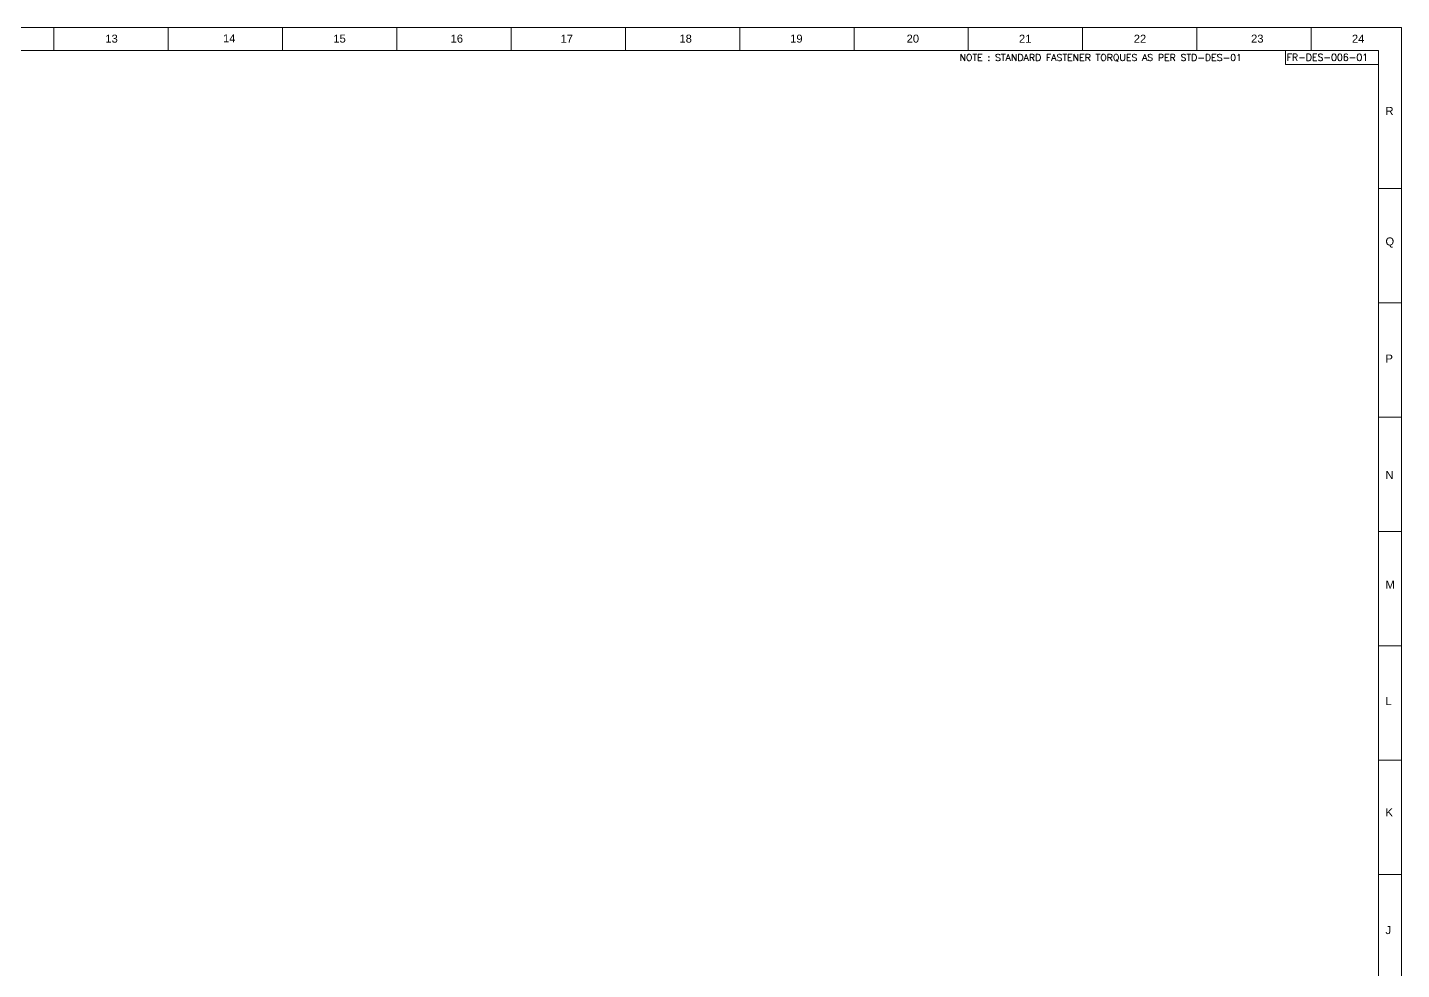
# Model space of a CAD drawing. Extents: x -736 to 447, y 644 to 1485.
# Drawn here: x -154 to 447, y 1073 to 1485 of the extents above; entities that cross this region are included whole.
import ezdxf

# ---------------------------------------------------------------- set-up
doc = ezdxf.new("R2010")
doc.units = 0
doc.header["$LTSCALE"] = 10
doc.header["$MEASUREMENT"] = 0
doc.layers.get('0').update_dxf_attribs({"linetype": 'CONTINUOUS'})
for name, color, linetype in [('P5', 2, 'CONTINUOUS'), ('P7', 1, 'CONTINUOUS'), ('TXT', 4, 'CONTINUOUS')]:
    doc.layers.add(name, color=color, linetype=linetype)
doc.styles.get("Standard").update_dxf_attribs({"font": 'ROMANS.SHX'})

# ---------------------------------------------------------------- blocks, each defined once
blk = doc.blocks.new('A0')
at = {"layer": 'P5', "lineweight": 0, "ltscale": 8}
for p, q in [((129.83, 1571.92), (129.83, 1561.92)), ((179.83, 1571.92), (179.83, 1561.92)), ((229.83, 1571.92), (229.83, 1561.92)), ((279.83, 1571.92), (279.83, 1561.92)), ((329.83, 1571.92), (329.83, 1561.92)), ((379.83, 1571.92), (379.83, 1561.92)), ((429.83, 1571.92), (429.83, 1561.92)), ((479.83, 1571.92), (479.83, 1561.92)), ((529.83, 1571.92), (529.83, 1561.92)), ((579.83, 1571.92), (579.83, 1561.92)), ((629.83, 1571.92), (629.83, 1561.92)), ((679.83, 1571.92), (679.83, 1561.92)), ((709.33, 1561.92), (-449.67, 1561.92)), ((709.33, 740.92), (709.33, 1561.92)), ((709.33, 1501.42), (719.33, 1501.42)), ((709.33, 1451.42), (719.33, 1451.42)), ((709.33, 1401.42), (719.33, 1401.42)), ((709.33, 1351.42), (719.33, 1351.42)), ((709.33, 1301.42), (719.33, 1301.42)), ((709.33, 1251.42), (719.33, 1251.42)), ((709.33, 1201.42), (719.33, 1201.42))]:
    blk.add_line(p, q, dxfattribs=at)
at = {"layer": 'P5', "lineweight": 0}
for p, q in [((668.52, 1561.92), (668.52, 1555.77)), ((668.52, 1555.77), (709.33, 1555.77))]:
    blk.add_line(p, q, dxfattribs=at)
at = {"layer": 'P7', "lineweight": 0, "ltscale": 8}
for p, q in [((719.33, 1571.92), (-459.67, 1571.92)), ((719.33, 730.92), (719.33, 1571.92))]:
    blk.add_line(p, q, dxfattribs=at)
at = {"layer": 'P5', "lineweight": 0, "ltscale": 8, "char_height": 3.5, "attachment_point": 7}
for s, insert, width in [('{\\fArial|b0||i0||c0|p34;\\C7;\\H3.5;\\W1.;13}', (152.35, 1565.25), 5.4783), ('{\\fArial|b0||i0||c0|p34;\\C7;\\H3.5;\\W1.;14}', (203.83, 1565.42), 5.4783), ('{\\fArial|b0||i0||c0|p34;\\C7;\\H3.5;\\W1.;15}', (252.08, 1565.25), 5.4783), ('{\\fArial|b0||i0||c0|p34;\\C7;\\H3.5;\\W1.;16}', (303.38, 1565.25), 5.4783), ('{\\fArial|b0||i0||c0|p34;\\C7;\\H3.5;\\W1.;17}', (351.45, 1565.25), 5.4783), ('{\\fArial|b0||i0||c0|p34;\\C7;\\H3.5;\\W1.;18}', (403.47, 1565.25), 5.4783), ('{\\fArial|b0||i0||c0|p34;\\C7;\\H3.5;\\W1.;19}', (451.9, 1565.25), 5.4783), ('{\\fArial|b0||i0||c0|p34;\\C7;\\H3.5;\\W1.;20}', (502.84, 1565.25), 5.4783), ('{\\fArial|b0||i0||c0|p34;\\C7;\\H3.5;\\W1.;21}', (551.99, 1565.25), 5.4783), ('{\\fArial|b0||i0||c0|p34;\\C7;\\H3.5;\\W1.;22}', (602.21, 1565.25), 5.4783), ('{\\fArial|b0||i0||c0|p34;\\C7;\\H3.5;\\W1.;23}', (653.51, 1565.25), 5.4783), ('{\\fArial|b0||i0||c0|p34;\\C7;\\H3.5;\\W1.;24}', (697.64, 1565.25), 5.4783), ('{\\fArial|b0||i0||c0|p34;\\C7;\\H3.5;\\W1.;R}', (712.31, 1533.66), 4.0326), ('{\\fArial|b0||i0||c0|p34;\\C7;\\H3.5;\\W1.;Q}', (712.31, 1475.61), 4.0326), ('{\\fArial|b0||i0||c0|p34;\\C7;\\H3.5;\\W1.;P}', (712.31, 1425.33), 4.0326), ('{\\fArial|b0||i0||c0|p34;\\C7;\\H3.5;\\W1.;N}', (712.31, 1374.42), 4.0326), ('{\\fArial|b0||i0||c0|p34;\\C7;\\H3.5;\\W1.;M}', (712.31, 1326.42), 4.0326), ('{\\fArial|b0||i0||c0|p34;\\C7;\\H3.5;\\W1.;L}', (712.31, 1275.5), 4.0326), ('{\\fArial|b0||i0||c0|p34;\\C7;\\H3.5;\\W1.;K}', (712.31, 1226.85), 4.0326), ('{\\fArial|b0||i0||c0|p34;\\C7;\\H3.5;\\W1.;J}', (712.31, 1175.28), 4.0326)]:
    blk.add_mtext(s, dxfattribs=dict(at, insert=insert, width=width))
at = {"layer": 'TXT', "lineweight": 0}
for s, p in [('NOTE : STANDARD FASTENER TORQUES AS PER STD-DES-01', (525.98, 1557.28)), ('FR-DES-006-01', (669.1, 1557.36))]:
    blk.add_text(s, height=3, dxfattribs=at).set_placement(p)

msp = doc.modelspace()

# ---------------------------------------------------------------- block references
at = {"linetype": 'Continuous', "lineweight": 0}
msp.add_blockref('A0', (-272.55, -86.49), dxfattribs=at)

doc.saveas('drawing.dxf')
